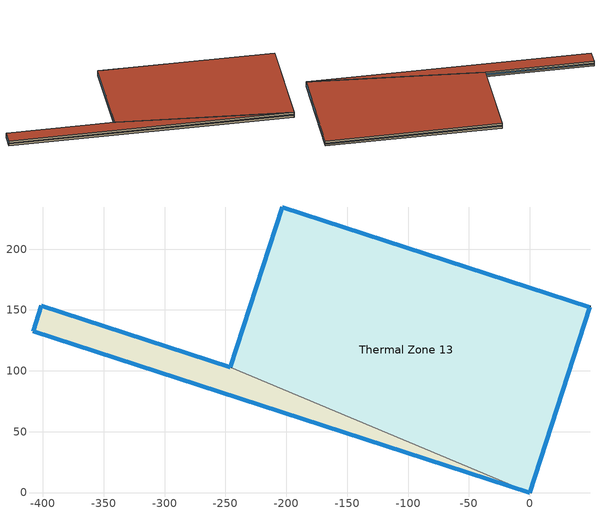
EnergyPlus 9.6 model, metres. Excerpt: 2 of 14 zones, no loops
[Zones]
Thermal Zone 13
 floor to Thermal Zone 11 (Interior Floor): 0,0 -245.98,102.99 -203.33,234.26 49.43,152.13 z53.65
 wall outside (Ext Wall): 0,0 49.43,152.13 -203.33,234.26 -245.98,102.99 z53.65:62.25
 wall to Thermal Zone 14 (Interior Wall): -245.98,102.99 0,0 z53.65:62.25
 window (Ext Window): 49.42,152.13 -203.32,234.26 z56.96:58.94; -203.34,234.25 -245.98,103 z55.37:60.53; 0,0.01 49.43,152.12 z55.54:60.36
 roof outside (Ext Roof): 0,0 49.43,152.13 -203.33,234.26 -245.98,102.99 z62.25
Thermal Zone 14
 floor to Thermal Zone 12 (Interior Floor): 0,0 -408.09,132.6 -401.31,153.46 -245.98,102.99 z53.65
 wall outside (Ext Wall): -245.98,102.99 -401.31,153.46 -408.09,132.6 0,0 z53.65:62.25
 window (Ext Window): -245.99,103 -401.3,153.46 z56.96:58.94; -401.31,153.45 -408.09,132.61 z55.37:60.53; -408.08,132.59 -0.01,0 z57.48:58.42
 roof outside (Ext Roof): 0,0 -245.98,102.99 -401.31,153.46 -408.09,132.6 z62.25
[Building]
Building 1: North Axis {deg}=-0
[Site:Location]
Washington Dc Dulles IntL Ar: Latitude {deg}=38.98; Longitude {deg}=-77.47; Time Zone {hr}=-5; Elevation {m}=82
[SizingPeriod:DesignDay] Month=7; Day of Month=21; Day Type=SummerDesignDay; Daily Dry-Bulb Temperature Range {deltaC}=14.4; Dry-Bulb Temperature Range Modifier Type=DefaultMultipliers; Barometric Pressure {Pa}=86790; Wind Speed {m/s}=5; Wind Direction {deg}=340; Rain Indicator=No; Snow Indicator=No; Daylight Saving Time Indicator=No; Solar Model Indicator=ASHRAETau; ASHRAE Clear Sky Optical Depth for Beam Irradiance (taub)=0.339; ASHRAE Clear Sky Optical Depth for Diffuse Irradiance (taud)=2.366; Begin Environment Reset Mode=FullResetAtBeginEnvironment
Name | Maximum Dry-Bulb Temperature {C} | Humidity Condition Type | Wetbulb or DewPoint at Maximum Dry-Bulb {C} | Enthalpy at Maximum Dry-Bulb {J/kg}
SALT-LAKE-CITY-IAP Ann Clg .4% Condns DB=>MWB | 36.5 | Wetbulb | 17.1
SALT-LAKE-CITY-IAP Ann Clg .4% Condns DP=>MDB | 22.5 | Dewpoint | 15.6
SALT-LAKE-CITY-IAP Ann Clg .4% Condns Enth=>MDB | 30.8 | Enthalpy |  | 59300
SALT-LAKE-CITY-IAP Ann Clg .4% Condns WB=>MDB | 31.2 | Wetbulb | 19
[Material] Thermal Absorptance=0.9
Name | Roughness | Thickness m | Conductivity W/m-K | Density kg/m3 | Specific Heat J/kg-K | Solar Absorptance | Visible Absorptance
wall concrete | MediumRough | 0.03 | 0.5 | 2243 | 837 | 0.65 | 0.65
roof concrete | MediumRough | 0.05 | 0.5 | 2243 | 837 | 0.65 | 0.65
Wall Insulation [18]; Roof Insulation [18] | MediumRough | 0.1693 | 0.049 | 265 | 836.8 | 0.7 | 0.7
F16 Acoustic tile | MediumSmooth | 0.0191 | 0.06 | 368 | 590 | 0.3 | 0.3
M11 100mm lightweight concrete | MediumRough | 0.1016 | 0.53 | 1280 | 840 | 0.5 | 0.5
G01a 19mm gypsum board | MediumSmooth | 0.019 | 0.16 | 800 | 1090 | 0.4 | 0.4
[Material:AirGap]
Name | Thermal Resistance m2-K/W
F04 Wall air space resistance | 0.15
F05 Ceiling air space resistance | 0.18
[WindowMaterial:SimpleGlazingSystem]
Window Material Simple Glazing System: U-Factor W/m2-K=1.8; Solar Heat Gain Coefficient=0.3
[Construction]
Ext Roof: roof concrete, Roof Insulation [18]
Ext Wall: wall concrete, Wall Insulation [18]
Ext Window: Window Material Simple Glazing System
Interior Floor: F16 Acoustic tile, F05 Ceiling air space resistance, M11 100mm lightweight concrete
Interior Wall: G01a 19mm gypsum board, F04 Wall air space resistance, G01a 19mm gypsum board
[Zone]
Thermal Zone 13; Thermal Zone 14: 288, 0, 0, 53.65, , 1, , , , , , Yes
